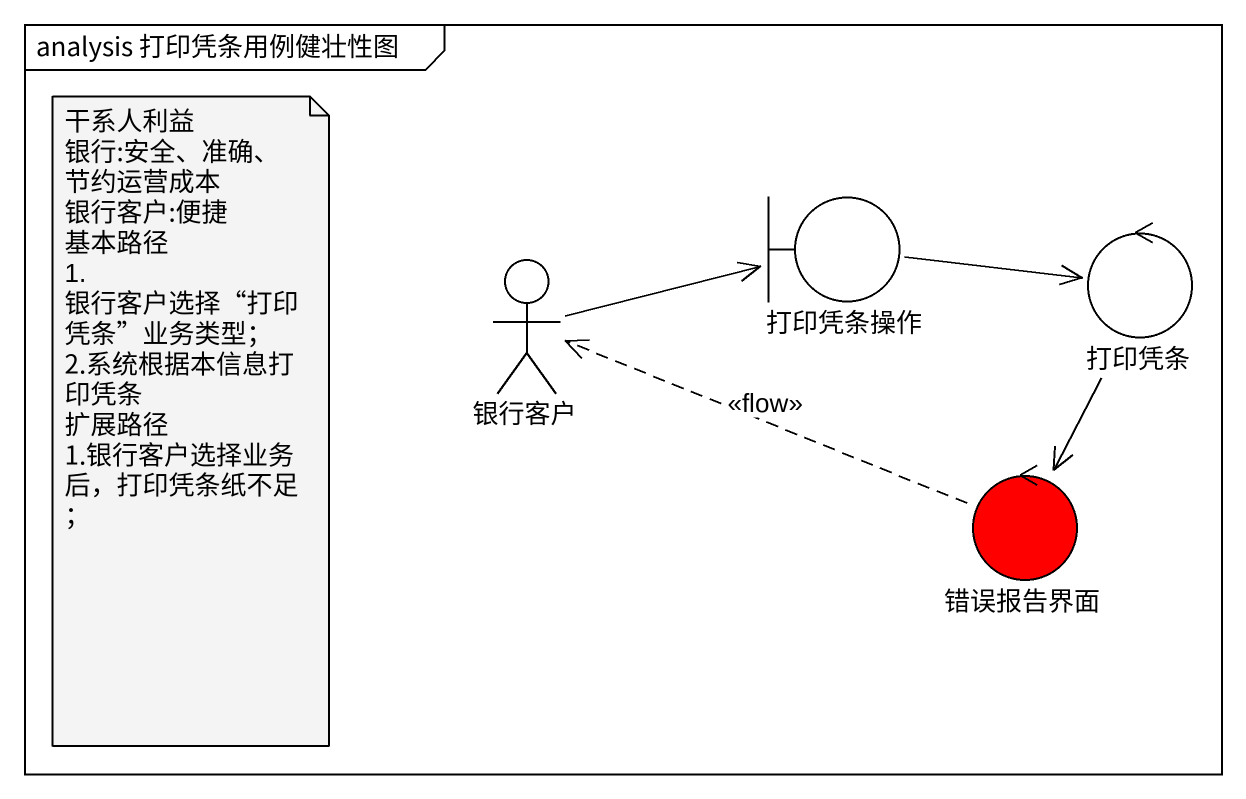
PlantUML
@startuml
mainframe analysis 打印凭条用例健壮性图
boundary 打印凭条操作
actor 银行客户
control 打印凭条
control 错误报告界面 #FF0000
打印凭条操作 -right-> 打印凭条
银行客户 -right-> 打印凭条操作
打印凭条 --> 错误报告界面
错误报告界面 .left.> 银行客户 : <<flow>>
note as N1
  干系人利益
  银行:安全、准确、节约运营成本
  银行客户:便捷
  基本路径
  1. 银行客户选择“打印凭条”业务类型；
  2.系统根据本信息打印凭条
  扩展路径
  1.银行客户选择业务后，打印凭条纸不足；
end note
@enduml
